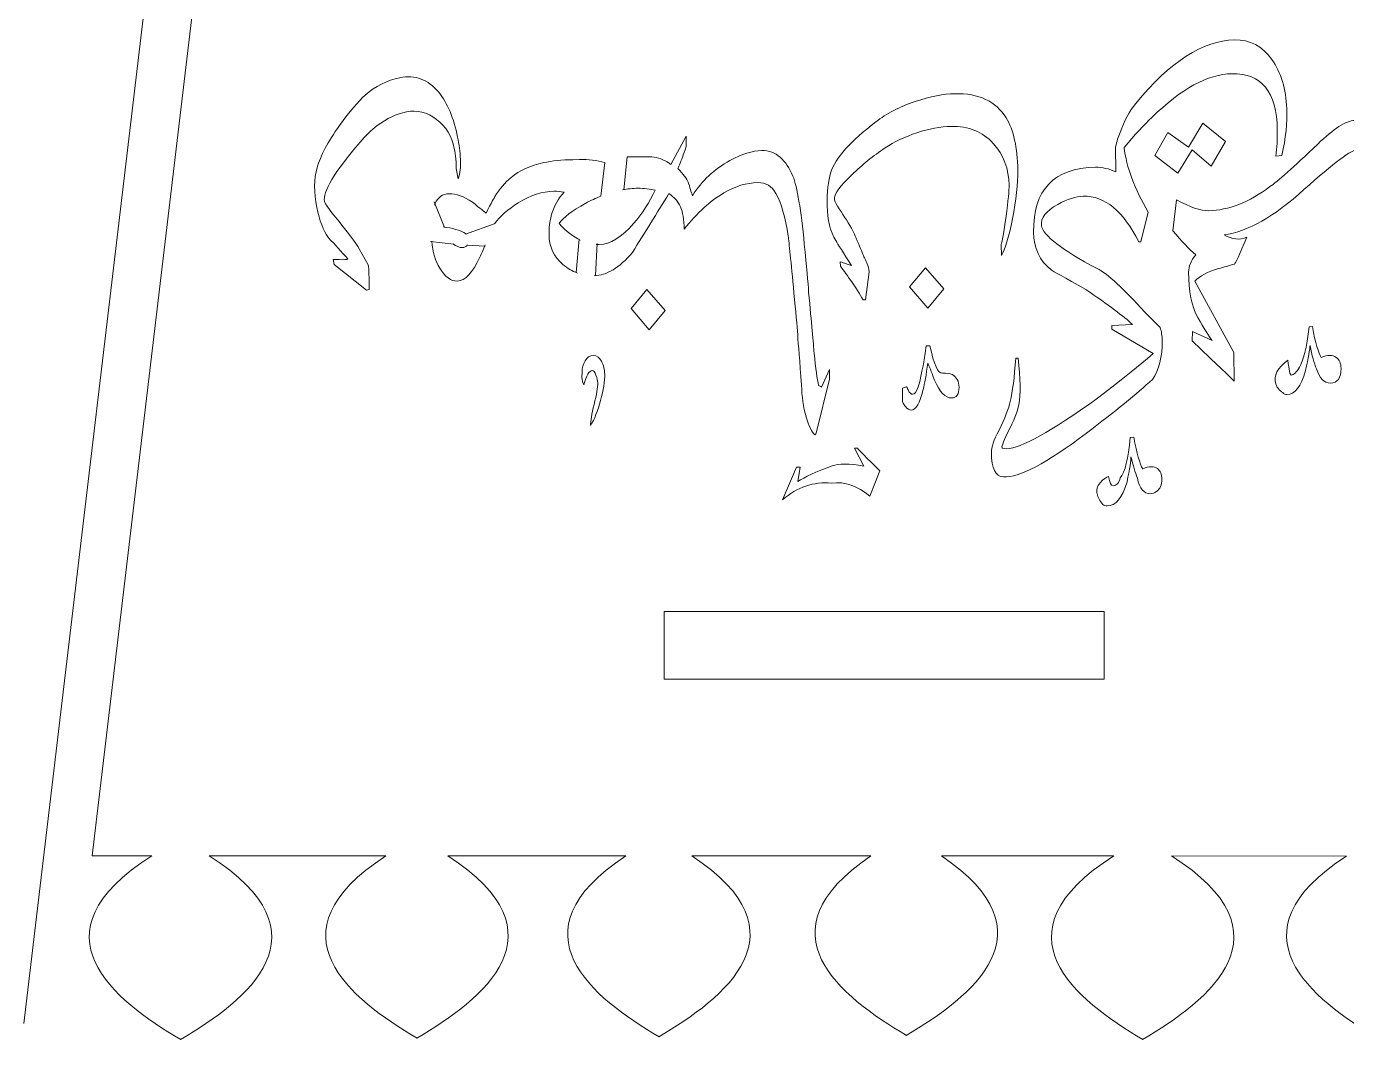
# Model space of a CAD drawing. Header units: millimetres. Extents: x -604 to -211, y 144 to 400.
# Drawn here: x -549 to -496.4, y 281.7 to 322.1 of the extents above; entities that cross this region are included whole.
import ezdxf

# ---------------------------------------------------------------- set-up
doc = ezdxf.new("R2010")
doc.units = ezdxf.units.MM
doc.header["$MEASUREMENT"] = 0
doc.layers.add('Layer 1', color=7, linetype='Continuous')

msp = doc.modelspace()

# ---------------------------------------------------------------- linework, layer by layer
at = {"layer": 'Layer 1', "color": 242, "lineweight": 20}
msp.add_lwpolyline([(-523.5886, 296.0456), (-506.0558, 296.0456), (-506.0558, 298.7456), (-523.5886, 298.7456), (-523.5886, 296.0456)], close=True, dxfattribs=at)
for points in [[(-546.3941, 288.9976), (-546.3941, 288.9976), (-533.2697, 399.5509), (-533.2697, 399.5509)], [(-535.9986, 392.8605), (-535.9986, 392.8605), (-549.123, 282.3072), (-549.123, 282.3072)], [(-544.0199, 288.9972), (-544.0199, 288.9972), (-546.3941, 288.9977), (-546.3941, 288.9977)], [(-534.6843, 288.9955), (-534.6843, 288.9955), (-541.7304, 288.9968), (-541.7304, 288.9968)], [(-525.128, 288.9937), (-525.128, 288.9937), (-532.2165, 288.9951), (-532.2165, 288.9951)], [(-515.351, 288.992), (-515.351, 288.992), (-522.485, 288.9932), (-522.485, 288.9932)], [(-505.6789, 288.9902), (-505.6789, 288.9902), (-512.5361, 288.9914), (-512.5361, 288.9914)], [(-496.3977, 288.9884), (-496.3977, 288.9884), (-503.3593, 288.9898), (-503.3593, 288.9898)]]:
    msp.add_open_spline(points, degree=3, dxfattribs=at)
msp.add_open_spline([(-533.2697, 399.5509), (-533.2697, 399.5509), (-496.4385, 399.5871), (-496.4385, 399.5871), (-496.4385, 399.5871), (-496.4385, 399.5871), (-483.256, 288.986), (-483.256, 288.986), (-483.256, 288.986), (-483.256, 288.986), (-484.9647, 288.9863), (-484.9647, 288.9863)], degree=3, knots=[0, 0, 0, 0, 0.25, 0.25, 0.25, 0.25, 0.5, 0.5, 0.5, 0.5, 1, 1, 1, 1], dxfattribs=at)
at = {"layer": 'Layer 1', "color": 242, "lineweight": 9}
for points, knots in [([(-510.5485, 305.0759), (-510.5514, 305.2859), (-510.4499, 305.5835), (-510.244, 305.9688), (-510.244, 305.9688), (-510.0069, 306.4502), (-509.8578, 306.8345), (-509.7969, 307.1219), (-509.7969, 307.1219), (-509.7047, 307.5053), (-509.6313, 308.0792), (-509.5767, 308.8436), (-509.5767, 308.8436), (-509.5767, 308.8436), (-509.4793, 308.8453), (-509.4793, 308.8453), (-509.4793, 308.8453), (-509.387, 308.0262), (-509.3784, 307.406), (-509.4538, 306.9848), (-509.4538, 306.9848), (-509.4992, 306.7358), (-509.6484, 306.361), (-509.9015, 305.8603), (-509.9015, 305.8603), (-510.0911, 305.4752), (-510.1614, 305.2736), (-510.1125, 305.2554), (-510.1125, 305.2554), (-509.7206, 305.1095), (-508.6798, 305.6144), (-506.9902, 306.7701), (-506.9902, 306.7701), (-506.2981, 307.2402), (-505.334, 307.9918), (-504.0974, 309.0251), (-504.0974, 309.0251), (-504.0974, 309.0251), (-505.7431, 309.9984), (-505.7431, 309.9984), (-505.7431, 309.9984), (-505.7431, 309.9984), (-505.7451, 310.1415), (-505.7451, 310.1415), (-505.7451, 310.1415), (-505.7451, 310.1415), (-504.9173, 310.1846), (-504.9173, 310.1846), (-504.9173, 310.1846), (-505.2628, 310.5031), (-505.8863, 310.9695), (-506.7881, 311.5836), (-506.7881, 311.5836), (-507.6393, 312.065), (-508.0977, 312.3243), (-508.1632, 312.3613), (-508.1632, 312.3613), (-508.623, 312.735), (-508.8573, 313.2368), (-508.8659, 313.8664), (-508.8659, 313.8664), (-508.8893, 315.5648), (-508.0645, 316.4286), (-506.392, 316.4578), (-506.392, 316.4578), (-506.1321, 316.4623), (-505.8633, 316.4003), (-505.5854, 316.2715), (-505.5854, 316.2715), (-505.5854, 316.2715), (-505.5992, 317.2733), (-505.5992, 317.2733), (-505.5992, 317.2733), (-505.5534, 317.4841), (-505.491, 317.6761), (-505.4122, 317.8492), (-505.4122, 317.8492), (-505.256, 318.3101), (-505.0502, 318.6953), (-504.7945, 319.0052), (-504.7945, 319.0052), (-503.4205, 320.6707), (-502.1082, 321.5145), (-500.8578, 321.5362), (-500.8578, 321.5362), (-500.2408, 321.547), (-499.7459, 321.2883), (-499.3733, 320.7604), (-499.3733, 320.7604), (-499.0006, 320.2324), (-498.8007, 319.5774), (-498.7738, 318.7952), (-498.7738, 318.7952), (-498.7499, 318.2422), (-498.8145, 317.6207), (-498.9675, 316.9309), (-498.9675, 316.9309), (-498.9675, 316.9309), (-499.2107, 316.898), (-499.2107, 316.898), (-499.2107, 316.898), (-499.1667, 317.2423), (-499.1472, 317.5958), (-499.1522, 317.9584), (-499.1522, 317.9584), (-499.1727, 319.4659), (-499.7758, 320.2094), (-500.9612, 320.1888), (-500.9612, 320.1888), (-501.9193, 320.1721), (-502.9833, 319.5904), (-504.1533, 318.4438), (-504.1533, 318.4438), (-504.458, 318.1522), (-504.8261, 317.7544), (-505.2577, 317.2506), (-505.2577, 317.2506), (-505.1659, 316.4697), (-504.8454, 315.6067), (-504.2964, 314.662), (-504.2964, 314.662), (-504.2964, 314.662), (-504.597, 313.4829), (-504.597, 313.4829), (-504.597, 313.4829), (-504.597, 313.4829), (-504.6701, 313.4816), (-504.6701, 313.4816), (-504.6701, 313.4816), (-505.288, 314.7114), (-506.0271, 315.319), (-506.8879, 315.3039), (-506.8879, 315.3039), (-507.1801, 315.2988), (-507.5197, 315.1879), (-507.9067, 314.9713), (-507.9067, 314.9713), (-508.3741, 314.715), (-508.5895, 314.4344), (-508.5529, 314.1296), (-508.5529, 314.1296), (-508.4823, 313.7301), (-507.7436, 313.1607), (-506.3368, 312.4218), (-506.3368, 312.4218), (-505.9114, 312.2001), (-505.278, 311.6195), (-504.4369, 310.6798), (-504.4369, 310.6798), (-504.4369, 310.6798), (-503.8193, 310.0606), (-503.8193, 310.0606), (-503.8193, 310.0606), (-503.7685, 309.9089), (-503.7418, 309.7375), (-503.7391, 309.5467), (-503.7391, 309.5467), (-503.7303, 308.8978), (-503.8612, 308.3803), (-504.1319, 307.9938), (-504.1319, 307.9938), (-504.7414, 307.4296), (-505.617, 306.7176), (-506.7583, 305.8578), (-506.7583, 305.8578), (-508.3499, 304.6468), (-509.4545, 304.0643), (-510.0723, 304.1109), (-510.0723, 304.1109), (-510.3812, 304.1246), (-510.5399, 304.4462), (-510.5485, 305.0759)], [0, 0, 0, 0, 0.0227273, 0.0227273, 0.0227273, 0.0227273, 0.0454545, 0.0454545, 0.0454545, 0.0454545, 0.0681818, 0.0681818, 0.0681818, 0.0681818, 0.0909091, 0.0909091, 0.0909091, 0.0909091, 0.1136364, 0.1136364, 0.1136364, 0.1136364, 0.1363636, 0.1363636, 0.1363636, 0.1363636, 0.1590909, 0.1590909, 0.1590909, 0.1590909, 0.1818182, 0.1818182, 0.1818182, 0.1818182, 0.2045455, 0.2045455, 0.2045455, 0.2045455, 0.2272727, 0.2272727, 0.2272727, 0.2272727, 0.25, 0.25, 0.25, 0.25, 0.2727273, 0.2727273, 0.2727273, 0.2727273, 0.2954545, 0.2954545, 0.2954545, 0.2954545, 0.3181818, 0.3181818, 0.3181818, 0.3181818, 0.3409091, 0.3409091, 0.3409091, 0.3409091, 0.3636364, 0.3636364, 0.3636364, 0.3636364, 0.3863636, 0.3863636, 0.3863636, 0.3863636, 0.4090909, 0.4090909, 0.4090909, 0.4090909, 0.4318182, 0.4318182, 0.4318182, 0.4318182, 0.4545455, 0.4545455, 0.4545455, 0.4545455, 0.4772727, 0.4772727, 0.4772727, 0.4772727, 0.5, 0.5, 0.5, 0.5, 0.5227273, 0.5227273, 0.5227273, 0.5227273, 0.5454545, 0.5454545, 0.5454545, 0.5454545, 0.5681818, 0.5681818, 0.5681818, 0.5681818, 0.5909091, 0.5909091, 0.5909091, 0.5909091, 0.6136364, 0.6136364, 0.6136364, 0.6136364, 0.6363636, 0.6363636, 0.6363636, 0.6363636, 0.6590909, 0.6590909, 0.6590909, 0.6590909, 0.6818182, 0.6818182, 0.6818182, 0.6818182, 0.7045455, 0.7045455, 0.7045455, 0.7045455, 0.7272727, 0.7272727, 0.7272727, 0.7272727, 0.75, 0.75, 0.75, 0.75, 0.7727273, 0.7727273, 0.7727273, 0.7727273, 0.7954545, 0.7954545, 0.7954545, 0.7954545, 0.8181818, 0.8181818, 0.8181818, 0.8181818, 0.8409091, 0.8409091, 0.8409091, 0.8409091, 0.8636364, 0.8636364, 0.8636364, 0.8636364, 0.8863636, 0.8863636, 0.8863636, 0.8863636, 0.9090909, 0.9090909, 0.9090909, 0.9090909, 0.9318182, 0.9318182, 0.9318182, 0.9318182, 0.9545455, 0.9545455, 0.9545455, 0.9545455, 1, 1, 1, 1]), ([(-537.4408, 314.8536), (-537.5617, 315.459), (-537.556, 315.9892), (-537.425, 316.4493), (-537.425, 316.4493), (-537.2982, 316.9085), (-536.9985, 317.4684), (-536.5375, 318.1216), (-536.5375, 318.1216), (-536.1238, 318.6897), (-535.7799, 319.0922), (-535.5109, 319.3335), (-535.5109, 319.3335), (-535.1028, 319.6937), (-534.6429, 319.9233), (-534.1281, 320.0281), (-534.1281, 320.0281), (-533.5186, 320.1521), (-533.0045, 319.9595), (-532.5806, 319.4459), (-532.5806, 319.4459), (-532.2286, 319.0136), (-531.9773, 318.4197), (-531.8265, 317.6641), (-531.8265, 317.6641), (-531.7675, 317.3688), (-531.73, 317.0741), (-531.7163, 316.7694), (-531.7163, 316.7694), (-531.6995, 316.4704), (-531.7295, 316.2123), (-531.8071, 316), (-531.8071, 316), (-531.8071, 316), (-531.8892, 316.4117), (-531.8892, 316.4117), (-531.8892, 316.4117), (-531.879, 316.4893), (-531.8826, 316.6146), (-531.8981, 316.7777), (-531.8981, 316.7777), (-531.9134, 316.941), (-531.9342, 317.0879), (-531.9583, 317.209), (-531.9583, 317.209), (-532.055, 317.6932), (-532.2906, 318.0787), (-532.669, 318.3646), (-532.669, 318.3646), (-533.0434, 318.6513), (-533.4446, 318.751), (-533.8688, 318.6647), (-533.8688, 318.6647), (-534.2643, 318.5842), (-534.6526, 318.4043), (-535.029, 318.1212), (-535.029, 318.1212), (-535.2778, 317.9295), (-535.5044, 317.712), (-535.7159, 317.4623), (-535.7159, 317.4623), (-536.7404, 316.2611), (-537.2123, 315.4696), (-537.1369, 315.0918), (-537.1369, 315.0918), (-537.1002, 314.9935), (-536.9782, 314.8116), (-536.7626, 314.5481), (-536.7626, 314.5481), (-536.2042, 313.8755), (-535.8658, 313.4253), (-535.7566, 313.2006), (-535.7566, 313.2006), (-535.7566, 313.2006), (-535.3906, 312.5695), (-535.3906, 312.5695), (-535.3906, 312.5695), (-535.3709, 312.5131), (-535.3608, 312.3337), (-535.3594, 312.0265), (-535.3594, 312.0265), (-535.3534, 311.9321), (-535.3533, 311.7808), (-535.3569, 311.5835), (-535.3569, 311.5835), (-535.3569, 311.5835), (-535.4638, 311.5618), (-535.4638, 311.5618), (-535.4638, 311.5618), (-535.4638, 311.5618), (-536.7481, 312.5856), (-536.7481, 312.5856), (-536.7481, 312.5856), (-536.7481, 312.5856), (-536.7878, 312.7841), (-536.7878, 312.7841), (-536.7878, 312.7841), (-536.6789, 312.776), (-536.5979, 312.7774), (-536.5506, 312.7769), (-536.5506, 312.7769), (-536.3639, 312.7645), (-536.2457, 312.7734), (-536.2043, 312.8021), (-536.2043, 312.8021), (-536.4616, 313.0824), (-536.7158, 313.3683), (-536.9732, 313.6485), (-536.9732, 313.6485), (-537.18, 313.934), (-537.3365, 314.3305), (-537.4408, 314.8536)], [0, 0, 0, 0, 0.0344828, 0.0344828, 0.0344828, 0.0344828, 0.0689655, 0.0689655, 0.0689655, 0.0689655, 0.1034483, 0.1034483, 0.1034483, 0.1034483, 0.137931, 0.137931, 0.137931, 0.137931, 0.1724138, 0.1724138, 0.1724138, 0.1724138, 0.2068966, 0.2068966, 0.2068966, 0.2068966, 0.2413793, 0.2413793, 0.2413793, 0.2413793, 0.2758621, 0.2758621, 0.2758621, 0.2758621, 0.3103448, 0.3103448, 0.3103448, 0.3103448, 0.3448276, 0.3448276, 0.3448276, 0.3448276, 0.3793103, 0.3793103, 0.3793103, 0.3793103, 0.4137931, 0.4137931, 0.4137931, 0.4137931, 0.4482759, 0.4482759, 0.4482759, 0.4482759, 0.4827586, 0.4827586, 0.4827586, 0.4827586, 0.5172414, 0.5172414, 0.5172414, 0.5172414, 0.5517241, 0.5517241, 0.5517241, 0.5517241, 0.5862069, 0.5862069, 0.5862069, 0.5862069, 0.6206897, 0.6206897, 0.6206897, 0.6206897, 0.6551724, 0.6551724, 0.6551724, 0.6551724, 0.6896552, 0.6896552, 0.6896552, 0.6896552, 0.7241379, 0.7241379, 0.7241379, 0.7241379, 0.7586207, 0.7586207, 0.7586207, 0.7586207, 0.7931034, 0.7931034, 0.7931034, 0.7931034, 0.8275862, 0.8275862, 0.8275862, 0.8275862, 0.862069, 0.862069, 0.862069, 0.862069, 0.8965517, 0.8965517, 0.8965517, 0.8965517, 0.9310345, 0.9310345, 0.9310345, 0.9310345, 1, 1, 1, 1]), ([(-517.0947, 314.9176), (-517.1024, 315.4806), (-517.058, 315.9161), (-516.9571, 316.224), (-516.9571, 316.224), (-516.8606, 316.5369), (-516.6632, 316.8564), (-516.361, 317.1877), (-516.361, 317.1877), (-516.0629, 317.5238), (-515.6601, 317.8815), (-515.1569, 318.2656), (-515.1569, 318.2656), (-514.7286, 318.6041), (-514.2069, 318.87), (-513.5918, 319.0783), (-513.5918, 319.0783), (-512.9811, 319.2816), (-512.4529, 319.3847), (-512.0074, 319.3924), (-512.0074, 319.3924), (-511.0494, 319.4092), (-510.3683, 319.09), (-509.9643, 318.4303), (-509.9643, 318.4303), (-509.6634, 317.9416), (-509.5067, 317.2479), (-509.4943, 316.3394), (-509.4943, 316.3394), (-509.4869, 315.8012), (-509.5578, 315.1529), (-509.7073, 314.4045), (-509.7073, 314.4045), (-509.8568, 313.6559), (-510.0015, 313.1694), (-510.1496, 312.9446), (-510.1496, 312.9446), (-510.1496, 312.9446), (-510.1556, 313.3792), (-510.1556, 313.3792), (-510.1556, 313.3792), (-510.1149, 313.4836), (-510.053, 313.8551), (-509.9649, 314.4938), (-509.9649, 314.4938), (-509.8812, 315.1324), (-509.8407, 315.5481), (-509.8433, 315.7406), (-509.8433, 315.7406), (-509.8521, 316.3874), (-510.0615, 316.9419), (-510.4798, 317.4088), (-510.4798, 317.4088), (-510.8981, 317.8757), (-511.4518, 318.0981), (-512.1535, 318.086), (-512.1535, 318.086), (-512.5779, 318.0785), (-513.0349, 317.9965), (-513.5202, 317.835), (-513.5202, 317.835), (-514.0054, 317.6683), (-514.4272, 317.4684), (-514.7854, 317.23), (-514.7854, 317.23), (-515.2601, 316.9155), (-515.7009, 316.5572), (-516.1156, 316.1547), (-516.1156, 316.1547), (-516.5761, 315.7121), (-516.8073, 315.4018), (-516.8049, 315.2289), (-516.8049, 315.2289), (-516.8037, 315.1401), (-516.7645, 315.037), (-516.6871, 314.91), (-516.6871, 314.91), (-516.494, 314.6171), (-516.3048, 314.319), (-516.1244, 314.0259), (-516.1244, 314.0259), (-516.064, 313.9181), (-515.9729, 313.7172), (-515.8512, 313.4231), (-515.8512, 313.4231), (-515.7253, 313.1239), (-515.647, 312.9327), (-515.6122, 312.8493), (-515.6122, 312.8493), (-515.556, 312.7318), (-515.517, 312.6535), (-515.4996, 312.6044), (-515.4996, 312.6044), (-515.4564, 312.5163), (-515.4297, 312.413), (-515.4195, 312.2847), (-515.4195, 312.2847), (-515.4195, 312.2847), (-515.564, 311.1709), (-515.564, 311.1709), (-515.564, 311.1709), (-515.564, 311.1709), (-515.6649, 311.1691), (-515.6649, 311.1691), (-515.6649, 311.1691), (-515.7814, 311.3894), (-515.9617, 311.6677), (-516.206, 312.0142), (-516.206, 312.0142), (-516.2876, 312.1362), (-516.4118, 312.302), (-516.5701, 312.5117), (-516.5701, 312.5117), (-516.5701, 312.5117), (-516.5724, 312.6844), (-516.5724, 312.6844), (-516.5724, 312.6844), (-516.4248, 312.6426), (-516.277, 312.5909), (-516.1249, 312.5342), (-516.1249, 312.5342), (-516.4556, 313.0519), (-516.6619, 313.3842), (-516.7564, 313.5357), (-516.7564, 313.5357), (-516.9757, 313.8975), (-517.0871, 314.3596), (-517.0947, 314.9176)], [0, 0, 0, 0, 0.030303, 0.030303, 0.030303, 0.030303, 0.0606061, 0.0606061, 0.0606061, 0.0606061, 0.0909091, 0.0909091, 0.0909091, 0.0909091, 0.1212121, 0.1212121, 0.1212121, 0.1212121, 0.1515152, 0.1515152, 0.1515152, 0.1515152, 0.1818182, 0.1818182, 0.1818182, 0.1818182, 0.2121212, 0.2121212, 0.2121212, 0.2121212, 0.2424242, 0.2424242, 0.2424242, 0.2424242, 0.2727273, 0.2727273, 0.2727273, 0.2727273, 0.3030303, 0.3030303, 0.3030303, 0.3030303, 0.3333333, 0.3333333, 0.3333333, 0.3333333, 0.3636364, 0.3636364, 0.3636364, 0.3636364, 0.3939394, 0.3939394, 0.3939394, 0.3939394, 0.4242424, 0.4242424, 0.4242424, 0.4242424, 0.4545455, 0.4545455, 0.4545455, 0.4545455, 0.4848485, 0.4848485, 0.4848485, 0.4848485, 0.5151515, 0.5151515, 0.5151515, 0.5151515, 0.5454545, 0.5454545, 0.5454545, 0.5454545, 0.5757576, 0.5757576, 0.5757576, 0.5757576, 0.6060606, 0.6060606, 0.6060606, 0.6060606, 0.6363636, 0.6363636, 0.6363636, 0.6363636, 0.6666667, 0.6666667, 0.6666667, 0.6666667, 0.6969697, 0.6969697, 0.6969697, 0.6969697, 0.7272727, 0.7272727, 0.7272727, 0.7272727, 0.7575758, 0.7575758, 0.7575758, 0.7575758, 0.7878788, 0.7878788, 0.7878788, 0.7878788, 0.8181818, 0.8181818, 0.8181818, 0.8181818, 0.8484848, 0.8484848, 0.8484848, 0.8484848, 0.8787879, 0.8787879, 0.8787879, 0.8787879, 0.9090909, 0.9090909, 0.9090909, 0.9090909, 0.9393939, 0.9393939, 0.9393939, 0.9393939, 1, 1, 1, 1]), ([(-504.0327, 316.9231), (-504.0327, 316.9231), (-503.5094, 317.8485), (-503.5094, 317.8485), (-503.5094, 317.8485), (-503.5094, 317.8485), (-502.6974, 317.2613), (-502.6974, 317.2613), (-502.6974, 317.2613), (-502.6974, 317.2613), (-502.1257, 318.2161), (-502.1257, 318.2161), (-502.1257, 318.2161), (-502.1257, 318.2161), (-501.2143, 317.4876), (-501.2143, 317.4876), (-501.2143, 317.4876), (-501.2143, 317.4876), (-501.7856, 316.5041), (-501.7856, 316.5041), (-501.7856, 316.5041), (-501.7856, 316.5041), (-502.5495, 317.1495), (-502.5495, 317.1495), (-502.5495, 317.1495), (-502.5495, 317.1495), (-503.1217, 316.2232), (-503.1217, 316.2232), (-503.1217, 316.2232), (-503.1217, 316.2232), (-504.0327, 316.9231), (-504.0327, 316.9231)], [0, 0, 0, 0, 0.1111111, 0.1111111, 0.1111111, 0.1111111, 0.2222222, 0.2222222, 0.2222222, 0.2222222, 0.3333333, 0.3333333, 0.3333333, 0.3333333, 0.4444444, 0.4444444, 0.4444444, 0.4444444, 0.5555556, 0.5555556, 0.5555556, 0.5555556, 0.6666667, 0.6666667, 0.6666667, 0.6666667, 0.7777778, 0.7777778, 0.7777778, 0.7777778, 1, 1, 1, 1]), ([(-503.3168, 313.9281), (-503.3168, 313.9281), (-503.1632, 315.162), (-503.1632, 315.162), (-503.1632, 315.162), (-502.6392, 314.8656), (-502.215, 314.7204), (-501.8902, 314.7261), (-501.8902, 314.7261), (-501.0946, 314.74), (-500.2786, 315.0596), (-499.4425, 315.685), (-499.4425, 315.685), (-499.1529, 315.881), (-498.519, 316.4455), (-497.5409, 317.3788), (-497.5409, 317.3788), (-496.8999, 318.0008), (-496.4088, 318.3148), (-496.0677, 318.3206), (-496.0677, 318.3206), (-495.6293, 318.3283), (-495.2694, 318.1389), (-494.9879, 317.7526), (-494.9879, 317.7526), (-494.7065, 317.3661), (-494.5622, 316.9153), (-494.5553, 316.4002), (-494.5553, 316.4002), (-494.523, 315.2363), (-494.9151, 314.2179), (-495.7316, 313.3446), (-495.7316, 313.3446), (-495.7316, 313.3446), (-495.9752, 313.3403), (-495.9752, 313.3403), (-495.9752, 313.3403), (-495.7512, 313.5925), (-495.537, 313.9589), (-495.3324, 314.4396), (-495.3324, 314.4396), (-495.0802, 314.9975), (-494.9566, 315.4673), (-494.9619, 315.849), (-494.9619, 315.849), (-494.9579, 316.7462), (-495.2726, 317.1892), (-495.906, 317.1782), (-495.906, 317.1782), (-496.1819, 317.1733), (-496.9096, 316.6359), (-498.0887, 315.5655), (-498.0887, 315.5655), (-499.2679, 314.495), (-500.3277, 313.8944), (-501.2679, 313.7634), (-501.2679, 313.7634), (-500.9568, 313.578), (-500.6559, 313.5451), (-500.3652, 313.6647), (-500.3652, 313.6647), (-500.664, 312.9532), (-500.8296, 312.5972), (-500.8621, 312.5967), (-500.8621, 312.5967), (-501.0724, 312.5357), (-501.2827, 312.4748), (-501.4931, 312.4139), (-501.4931, 312.4139), (-501.93, 312.2918), (-502.2444, 312.124), (-502.4364, 311.9107), (-502.4364, 311.9107), (-502.4364, 311.9107), (-500.8869, 309.0746), (-500.8869, 309.0746), (-500.8869, 309.0746), (-500.8869, 309.0746), (-500.8713, 307.9296), (-500.8713, 307.9296), (-500.8713, 307.9296), (-501.3322, 308.3796), (-501.8918, 308.9139), (-502.55, 309.5323), (-502.55, 309.5323), (-502.55, 309.5323), (-502.5307, 309.9049), (-502.5307, 309.9049), (-502.5307, 309.9049), (-502.5307, 309.9049), (-501.7462, 309.5464), (-501.7462, 309.5464), (-501.7462, 309.5464), (-501.8784, 309.7158), (-502.0694, 310.0227), (-502.3192, 310.4669), (-502.3192, 310.4669), (-502.5688, 310.9111), (-502.6908, 311.5149), (-502.685, 312.2786), (-502.685, 312.2786), (-502.6882, 312.5075), (-502.5938, 312.7382), (-502.4021, 312.9707), (-502.4021, 312.9707), (-502.665, 313.1951), (-502.9699, 313.5143), (-503.3168, 313.9281)], [0, 0, 0, 0, 0.0357143, 0.0357143, 0.0357143, 0.0357143, 0.0714286, 0.0714286, 0.0714286, 0.0714286, 0.1071429, 0.1071429, 0.1071429, 0.1071429, 0.1428571, 0.1428571, 0.1428571, 0.1428571, 0.1785714, 0.1785714, 0.1785714, 0.1785714, 0.2142857, 0.2142857, 0.2142857, 0.2142857, 0.25, 0.25, 0.25, 0.25, 0.2857143, 0.2857143, 0.2857143, 0.2857143, 0.3214286, 0.3214286, 0.3214286, 0.3214286, 0.3571429, 0.3571429, 0.3571429, 0.3571429, 0.3928571, 0.3928571, 0.3928571, 0.3928571, 0.4285714, 0.4285714, 0.4285714, 0.4285714, 0.4642857, 0.4642857, 0.4642857, 0.4642857, 0.5, 0.5, 0.5, 0.5, 0.5357143, 0.5357143, 0.5357143, 0.5357143, 0.5714286, 0.5714286, 0.5714286, 0.5714286, 0.6071429, 0.6071429, 0.6071429, 0.6071429, 0.6428571, 0.6428571, 0.6428571, 0.6428571, 0.6785714, 0.6785714, 0.6785714, 0.6785714, 0.7142857, 0.7142857, 0.7142857, 0.7142857, 0.75, 0.75, 0.75, 0.75, 0.7857143, 0.7857143, 0.7857143, 0.7857143, 0.8214286, 0.8214286, 0.8214286, 0.8214286, 0.8571429, 0.8571429, 0.8571429, 0.8571429, 0.8928571, 0.8928571, 0.8928571, 0.8928571, 0.9285714, 0.9285714, 0.9285714, 0.9285714, 1, 1, 1, 1]), ([(-525.0737, 316.8717), (-525.0737, 316.8717), (-524.1868, 316.8724), (-524.1868, 316.8724), (-524.1868, 316.8724), (-523.9305, 316.8768), (-523.6942, 316.8068), (-523.4697, 316.6676), (-523.4697, 316.6676), (-523.4357, 316.6485), (-523.389, 316.6147), (-523.3335, 316.5662), (-523.3335, 316.5662), (-523.3335, 316.5662), (-522.7187, 317.6933), (-522.7187, 317.6933), (-522.7187, 317.6933), (-522.7187, 317.6933), (-522.7131, 317.2883), (-522.7131, 317.2883), (-522.7131, 317.2883), (-522.7778, 317.1044), (-522.8263, 316.9653), (-522.8547, 316.8808), (-522.8547, 316.8808), (-522.9602, 316.6074), (-523.0211, 316.4532), (-523.0457, 316.4132), (-523.0457, 316.4132), (-522.8283, 316.1848), (-522.6912, 315.9996), (-522.6347, 315.8574), (-522.6347, 315.8574), (-522.5731, 315.6559), (-522.516, 315.479), (-522.4634, 315.3219), (-522.4634, 315.3219), (-522.0891, 315.9212), (-521.5911, 316.3843), (-520.9695, 316.726), (-520.9695, 316.726), (-520.4898, 316.9862), (-520.067, 317.1172), (-519.7057, 317.1235), (-519.7057, 317.1235), (-519.4199, 317.1284), (-519.1708, 317.0389), (-518.9665, 316.8548), (-518.9665, 316.8548), (-518.758, 316.6706), (-518.5906, 316.4168), (-518.4602, 316.103), (-518.4602, 316.103), (-518.2903, 315.6713), (-518.1392, 314.7651), (-518.0069, 313.3894), (-518.0069, 313.3894), (-517.9191, 312.4969), (-517.8598, 311.8558), (-517.8336, 311.4711), (-517.8336, 311.4711), (-517.7158, 310.2433), (-517.6459, 309.4345), (-517.6154, 309.04), (-517.6154, 309.04), (-517.5566, 308.4335), (-517.4961, 308.0048), (-517.438, 307.7588), (-517.438, 307.7588), (-517.421, 307.7393), (-517.3998, 307.7298), (-517.3788, 307.7302), (-517.3788, 307.7302), (-517.3619, 307.7305), (-517.3408, 307.7161), (-517.3235, 307.6867), (-517.3235, 307.6867), (-517.3235, 307.6867), (-517.0012, 308.3888), (-517.0012, 308.3888), (-517.0012, 308.3888), (-517.0012, 308.3888), (-516.996, 308.0085), (-516.996, 308.0085), (-516.996, 308.0085), (-516.996, 308.0085), (-517.522, 305.9051), (-517.522, 305.9051), (-517.522, 305.9051), (-517.53, 305.8753), (-517.538, 305.8506), (-517.5504, 305.8306), (-517.5504, 305.8306), (-517.5627, 305.8106), (-517.5751, 305.7956), (-517.5833, 305.7856), (-517.5833, 305.7856), (-517.7067, 305.892), (-517.8235, 306.1321), (-517.9379, 306.5103), (-517.9379, 306.5103), (-518.0481, 306.8887), (-518.1086, 307.3125), (-518.115, 307.7718), (-518.115, 307.7718), (-518.1912, 308.7286), (-518.2464, 309.3944), (-518.2684, 309.7695), (-518.2684, 309.7695), (-518.2945, 310.1443), (-518.3485, 310.7016), (-518.4216, 311.4461), (-518.4216, 311.4461), (-518.5399, 312.7133), (-518.6133, 313.4726), (-518.6503, 313.7141), (-518.6503, 313.7141), (-518.7616, 314.4727), (-518.9248, 315.038), (-519.14, 315.4096), (-519.14, 315.4096), (-519.2955, 315.7082), (-519.5328, 315.8522), (-519.8605, 315.8464), (-519.8605, 315.8464), (-520.3059, 315.8387), (-520.7537, 315.7025), (-521.2125, 315.4327), (-521.2125, 315.4327), (-521.7503, 315.1219), (-522.2776, 314.6436), (-522.794, 313.9875), (-522.794, 313.9875), (-522.7992, 314.3728), (-522.8496, 314.6731), (-522.9449, 314.8838), (-522.9449, 314.8838), (-523.0444, 315.0895), (-523.1941, 315.2697), (-523.4018, 315.4093), (-523.4018, 315.4093), (-523.883, 314.6304), (-524.368, 313.8417), (-524.8616, 313.0525), (-524.8616, 313.0525), (-525.3787, 312.4459), (-525.8873, 312.1407), (-526.3874, 312.1319)], [0, 0, 0, 0, 0.0263158, 0.0263158, 0.0263158, 0.0263158, 0.0526316, 0.0526316, 0.0526316, 0.0526316, 0.0789474, 0.0789474, 0.0789474, 0.0789474, 0.1052632, 0.1052632, 0.1052632, 0.1052632, 0.1315789, 0.1315789, 0.1315789, 0.1315789, 0.1578947, 0.1578947, 0.1578947, 0.1578947, 0.1842105, 0.1842105, 0.1842105, 0.1842105, 0.2105263, 0.2105263, 0.2105263, 0.2105263, 0.2368421, 0.2368421, 0.2368421, 0.2368421, 0.2631579, 0.2631579, 0.2631579, 0.2631579, 0.2894737, 0.2894737, 0.2894737, 0.2894737, 0.3157895, 0.3157895, 0.3157895, 0.3157895, 0.3421053, 0.3421053, 0.3421053, 0.3421053, 0.3684211, 0.3684211, 0.3684211, 0.3684211, 0.3947368, 0.3947368, 0.3947368, 0.3947368, 0.4210526, 0.4210526, 0.4210526, 0.4210526, 0.4473684, 0.4473684, 0.4473684, 0.4473684, 0.4736842, 0.4736842, 0.4736842, 0.4736842, 0.5, 0.5, 0.5, 0.5, 0.5263158, 0.5263158, 0.5263158, 0.5263158, 0.5526316, 0.5526316, 0.5526316, 0.5526316, 0.5789474, 0.5789474, 0.5789474, 0.5789474, 0.6052632, 0.6052632, 0.6052632, 0.6052632, 0.6315789, 0.6315789, 0.6315789, 0.6315789, 0.6578947, 0.6578947, 0.6578947, 0.6578947, 0.6842105, 0.6842105, 0.6842105, 0.6842105, 0.7105263, 0.7105263, 0.7105263, 0.7105263, 0.7368421, 0.7368421, 0.7368421, 0.7368421, 0.7631579, 0.7631579, 0.7631579, 0.7631579, 0.7894737, 0.7894737, 0.7894737, 0.7894737, 0.8157895, 0.8157895, 0.8157895, 0.8157895, 0.8421053, 0.8421053, 0.8421053, 0.8421053, 0.8684211, 0.8684211, 0.8684211, 0.8684211, 0.8947368, 0.8947368, 0.8947368, 0.8947368, 0.9210526, 0.9210526, 0.9210526, 0.9210526, 0.9473684, 0.9473684, 0.9473684, 0.9473684, 1, 1, 1, 1]), ([(-532.7492, 314.9411), (-532.7408, 314.9649), (-532.732, 314.9879), (-532.7227, 315.0097), (-532.7227, 315.0097), (-532.6169, 315.2635), (-532.4296, 315.3951), (-532.1565, 315.3998), (-532.1565, 315.3998), (-531.8876, 315.4045), (-531.5792, 315.2963), (-531.2399, 315.0702), (-531.2399, 315.0702), (-530.9254, 314.8139), (-530.7427, 314.6689), (-530.6918, 314.6302), (-530.6918, 314.6302), (-530.4788, 315.0391), (-530.3598, 315.2583), (-530.3435, 315.2882), (-530.3435, 315.2882), (-530.1627, 315.5877), (-529.9435, 315.8434), (-529.69, 316.0504), (-529.69, 316.0504), (-529.3575, 316.3278), (-528.9273, 316.523), (-528.3952, 316.641), (-528.3952, 316.641), (-528.0599, 316.711), (-527.6737, 316.7524), (-527.2366, 316.76), (-527.2366, 316.76), (-527.2366, 316.76), (-526.9678, 316.7646), (-526.9678, 316.7646), (-526.9678, 316.7646), (-526.7955, 316.7676), (-526.6231, 316.7608), (-526.4505, 316.7391), (-526.4505, 316.7391), (-526.2779, 316.7174), (-526.1135, 316.6857), (-525.9575, 316.6539)], [0, 0, 0, 0, 0.0833333, 0.0833333, 0.0833333, 0.0833333, 0.1666667, 0.1666667, 0.1666667, 0.1666667, 0.25, 0.25, 0.25, 0.25, 0.3333333, 0.3333333, 0.3333333, 0.3333333, 0.4166667, 0.4166667, 0.4166667, 0.4166667, 0.5, 0.5, 0.5, 0.5, 0.5833333, 0.5833333, 0.5833333, 0.5833333, 0.6666667, 0.6666667, 0.6666667, 0.6666667, 0.75, 0.75, 0.75, 0.75, 0.8333333, 0.8333333, 0.8333333, 0.8333333, 1, 1, 1, 1]), ([(-527.0507, 312.2376), (-527.2565, 312.3117), (-527.4493, 312.4253), (-527.6291, 312.5795), (-527.6291, 312.5795), (-527.9906, 312.8844), (-528.1769, 313.2911), (-528.1838, 313.7899), (-528.1838, 313.7899), (-528.1872, 314.0418), (-528.1568, 314.2841), (-528.0928, 314.5175), (-528.0928, 314.5175), (-527.9929, 314.8946), (-527.8208, 315.2137), (-527.5761, 315.4649), (-527.5761, 315.4649), (-527.7153, 315.4921), (-527.8541, 315.5045), (-527.9844, 315.5022), (-527.9844, 315.5022), (-528.4424, 315.4942), (-528.9195, 315.3427), (-529.4072, 315.0428), (-529.4072, 315.0428), (-529.8197, 314.7838), (-530.1394, 314.5064), (-530.3538, 314.2015)], [0, 0, 0, 0, 0.125, 0.125, 0.125, 0.125, 0.25, 0.25, 0.25, 0.25, 0.375, 0.375, 0.375, 0.375, 0.5, 0.5, 0.5, 0.5, 0.625, 0.625, 0.625, 0.625, 0.75, 0.75, 0.75, 0.75, 1, 1, 1, 1]), ([(-526.1143, 315.3078), (-526.3154, 315.2275), (-526.5177, 315.1316), (-526.7211, 315.0204), (-526.7211, 315.0204), (-527.2676, 314.7196), (-527.6211, 314.4515), (-527.7819, 314.2167), (-527.7819, 314.2167), (-527.4832, 313.8959), (-527.2029, 313.6736), (-526.9406, 313.5546)], [0, 0, 0, 0, 0.25, 0.25, 0.25, 0.25, 0.5, 0.5, 0.5, 0.5, 1, 1, 1, 1]), ([(-526.3075, 313.3831), (-526.2654, 313.3805), (-526.2235, 313.3795), (-526.1817, 313.3802), (-526.1817, 313.3802), (-525.7488, 313.3878), (-525.2902, 313.6624), (-524.8145, 314.2141), (-524.8145, 314.2141), (-524.4669, 314.6153), (-524.183, 315.0598), (-523.9585, 315.5427), (-523.9585, 315.5427), (-524.0554, 315.5609), (-524.1649, 315.5788), (-524.2871, 315.5964), (-524.2871, 315.5964), (-524.4049, 315.6141), (-524.5228, 315.6219), (-524.6362, 315.6199), (-524.6362, 315.6199), (-524.8412, 315.6164), (-525.0476, 315.5957), (-525.255, 315.5581)], [0, 0, 0, 0, 0.1428571, 0.1428571, 0.1428571, 0.1428571, 0.2857143, 0.2857143, 0.2857143, 0.2857143, 0.4285714, 0.4285714, 0.4285714, 0.4285714, 0.5714286, 0.5714286, 0.5714286, 0.5714286, 0.7142857, 0.7142857, 0.7142857, 0.7142857, 1, 1, 1, 1]), ([(-530.7228, 313.3609), (-530.8036, 313.1791), (-530.8763, 313.0178), (-530.9409, 312.8773), (-530.9409, 312.8773), (-531.2265, 312.2451), (-531.5247, 311.9238), (-531.8398, 311.9184), (-531.8398, 311.9184), (-532.092, 311.914), (-532.3255, 312.0827), (-532.5404, 312.4297), (-532.5404, 312.4297), (-532.7174, 312.7116), (-532.8243, 313.0719), (-532.8607, 313.508)], [0, 0, 0, 0, 0.2, 0.2, 0.2, 0.2, 0.4, 0.4, 0.4, 0.4, 0.6, 0.6, 0.6, 0.6, 1, 1, 1, 1]), ([(-532.012, 313.4039), (-531.8833, 313.3029), (-531.7527, 313.2535), (-531.6229, 313.2558), (-531.6229, 313.2558), (-531.5556, 313.2569), (-531.493, 313.2925), (-531.4267, 313.358)], [0, 0, 0, 0, 0.3333333, 0.3333333, 0.3333333, 0.3333333, 1, 1, 1, 1]), ([(-513.8079, 311.6844), (-513.8079, 311.6844), (-513.1754, 312.4461), (-513.1754, 312.4461), (-513.1754, 312.4461), (-513.1754, 312.4461), (-512.4409, 311.6044), (-512.4409, 311.6044), (-512.4409, 311.6044), (-512.4409, 311.6044), (-513.082, 310.8426), (-513.082, 310.8426), (-513.082, 310.8426), (-513.082, 310.8426), (-513.8079, 311.6844), (-513.8079, 311.6844)], [0, 0, 0, 0, 0.2, 0.2, 0.2, 0.2, 0.4, 0.4, 0.4, 0.4, 0.6, 0.6, 0.6, 0.6, 1, 1, 1, 1]), ([(-524.9152, 310.8241), (-524.9152, 310.8241), (-524.2867, 311.5858), (-524.2867, 311.5858), (-524.2867, 311.5858), (-524.2867, 311.5858), (-523.5481, 310.7491), (-523.5481, 310.7491), (-523.5481, 310.7491), (-523.5481, 310.7491), (-524.189, 309.9674), (-524.189, 309.9674), (-524.189, 309.9674), (-524.189, 309.9674), (-524.9152, 310.8241), (-524.9152, 310.8241)], [0, 0, 0, 0, 0.2, 0.2, 0.2, 0.2, 0.4, 0.4, 0.4, 0.4, 0.6, 0.6, 0.6, 0.6, 1, 1, 1, 1]), ([(-499.2091, 307.8129), (-499.311, 308.1356), (-499.1529, 308.4533), (-498.7348, 308.7661), (-498.7348, 308.7661), (-498.6806, 308.3661), (-498.6373, 308.1664), (-498.6048, 308.167), (-498.6048, 308.167), (-498.4911, 308.169), (-498.3789, 308.276), (-498.2682, 308.4879), (-498.2682, 308.4879), (-498.1088, 308.7197), (-497.9782, 309.2564), (-497.876, 310.098), (-497.876, 310.098), (-497.876, 310.098), (-497.7542, 310.1002), (-497.7542, 310.1002), (-497.7542, 310.1002), (-497.6316, 309.4533), (-497.5124, 309.045), (-497.3963, 308.8753), (-497.3963, 308.8753), (-497.1378, 308.9752), (-496.9429, 308.9786), (-496.8118, 308.8855), (-496.8118, 308.8855), (-496.6806, 308.7923), (-496.6134, 308.6408), (-496.6106, 308.4308), (-496.6106, 308.4308), (-496.6054, 308.0492), (-496.7489, 307.8559), (-497.0411, 307.8507), (-497.0411, 307.8507), (-497.2847, 307.8464), (-497.466, 308.0343), (-497.5849, 308.4139), (-497.5849, 308.4139), (-497.6854, 308.6412), (-497.771, 308.9546), (-497.8415, 309.3543), (-497.8415, 309.3543), (-497.8556, 309.2013), (-497.9159, 308.8663), (-498.0225, 308.349), (-498.0225, 308.349), (-498.2089, 307.7158), (-498.4562, 307.3966), (-498.7648, 307.3912), (-498.7648, 307.3912), (-498.8298, 307.39), (-498.8869, 307.4177), (-498.9365, 307.474), (-498.9365, 307.474), (-499.0673, 307.5482), (-499.1582, 307.6611), (-499.2091, 307.8129)], [0, 0, 0, 0, 0.0625, 0.0625, 0.0625, 0.0625, 0.125, 0.125, 0.125, 0.125, 0.1875, 0.1875, 0.1875, 0.1875, 0.25, 0.25, 0.25, 0.25, 0.3125, 0.3125, 0.3125, 0.3125, 0.375, 0.375, 0.375, 0.375, 0.4375, 0.4375, 0.4375, 0.4375, 0.5, 0.5, 0.5, 0.5, 0.5625, 0.5625, 0.5625, 0.5625, 0.625, 0.625, 0.625, 0.625, 0.6875, 0.6875, 0.6875, 0.6875, 0.75, 0.75, 0.75, 0.75, 0.8125, 0.8125, 0.8125, 0.8125, 0.875, 0.875, 0.875, 0.875, 1, 1, 1, 1]), ([(-526.8646, 308.3156), (-526.8665, 308.4489), (-526.8263, 308.5878), (-526.7484, 308.7325), (-526.7484, 308.7325), (-526.6664, 308.8722), (-526.558, 308.9433), (-526.4151, 308.9458), (-526.4151, 308.9458), (-526.2764, 308.9482), (-526.1661, 308.871), (-526.0884, 308.7193), (-526.0884, 308.7193), (-526.0065, 308.5676), (-525.9664, 308.3954), (-525.9636, 308.2028), (-525.9636, 308.2028), (-525.9598, 307.9214), (-526.0138, 307.5747), (-526.1258, 307.1579), (-526.1258, 307.1579), (-526.2421, 306.741), (-526.3719, 306.4028), (-526.5281, 306.1531), (-526.5281, 306.1531), (-526.5306, 306.3259), (-526.4799, 306.6083), (-526.3844, 307.0002), (-526.3844, 307.0002), (-526.2887, 307.3921), (-526.238, 307.6795), (-526.2407, 307.8621), (-526.2407, 307.8621), (-526.2416, 307.9411), (-526.2682, 308.0394), (-526.3121, 308.1672), (-526.3121, 308.1672), (-526.3599, 308.2898), (-526.4112, 308.3531), (-526.4701, 308.352), (-526.4701, 308.352), (-526.575, 308.3502), (-526.6859, 308.1606), (-526.7942, 307.7834), (-526.7942, 307.7834), (-526.8455, 307.8466), (-526.8722, 307.9499), (-526.8739, 308.0833), (-526.8739, 308.0833), (-526.8672, 308.192), (-526.8638, 308.2661), (-526.8646, 308.3156)], [0, 0, 0, 0, 0.0714286, 0.0714286, 0.0714286, 0.0714286, 0.1428571, 0.1428571, 0.1428571, 0.1428571, 0.2142857, 0.2142857, 0.2142857, 0.2142857, 0.2857143, 0.2857143, 0.2857143, 0.2857143, 0.3571429, 0.3571429, 0.3571429, 0.3571429, 0.4285714, 0.4285714, 0.4285714, 0.4285714, 0.5, 0.5, 0.5, 0.5, 0.5714286, 0.5714286, 0.5714286, 0.5714286, 0.6428571, 0.6428571, 0.6428571, 0.6428571, 0.7142857, 0.7142857, 0.7142857, 0.7142857, 0.7857143, 0.7857143, 0.7857143, 0.7857143, 0.8571429, 0.8571429, 0.8571429, 0.8571429, 1, 1, 1, 1]), ([(-514.0919, 307.6439), (-514.0375, 307.6646), (-513.9831, 307.6853), (-513.9329, 307.7059), (-513.9329, 307.7059), (-513.9029, 307.6571), (-513.877, 307.6081), (-513.8596, 307.564), (-513.8596, 307.564), (-513.8077, 307.4562), (-513.7523, 307.4028), (-513.6977, 307.4039), (-513.6977, 307.4039), (-513.6052, 307.4055), (-513.531, 307.5055), (-513.4664, 307.6991), (-513.4664, 307.6991), (-513.3737, 307.9825), (-513.2634, 308.5277), (-513.1443, 309.3397), (-513.1443, 309.3397), (-513.1443, 309.3397), (-512.9971, 309.3423), (-512.9971, 309.3423), (-512.9971, 309.3423), (-512.8396, 308.5844), (-512.675, 308.2217), (-512.503, 308.2495), (-512.503, 308.2495), (-512.3308, 308.2525), (-512.196, 308.2351), (-512.1072, 308.1873), (-512.1072, 308.1873), (-511.9334, 308.0915), (-511.8429, 307.9251), (-511.8396, 307.6832), (-511.8396, 307.6832), (-511.8357, 307.4066), (-511.9347, 307.2617), (-512.1322, 307.2583), (-512.1322, 307.2583), (-512.3843, 307.2538), (-512.6146, 307.4918), (-512.8186, 307.9723), (-512.8186, 307.9723), (-512.9016, 308.203), (-512.9931, 308.4286), (-513.0843, 308.6493), (-513.0843, 308.6493), (-513.1452, 308.1839), (-513.2076, 307.8274), (-513.2672, 307.5892), (-513.2672, 307.5892), (-513.3986, 307.0436), (-513.5588, 306.7741), (-513.7478, 306.7707), (-513.7478, 306.7707), (-513.8234, 306.7694), (-513.8956, 306.8126), (-513.9724, 306.9101), (-513.9724, 306.9101), (-514.0067, 306.9489), (-514.0495, 307.0124), (-514.0971, 307.1104), (-514.0971, 307.1104), (-514.0971, 307.1104), (-514.0919, 307.6439), (-514.0919, 307.6439)], [0, 0, 0, 0, 0.0555556, 0.0555556, 0.0555556, 0.0555556, 0.1111111, 0.1111111, 0.1111111, 0.1111111, 0.1666667, 0.1666667, 0.1666667, 0.1666667, 0.2222222, 0.2222222, 0.2222222, 0.2222222, 0.2777778, 0.2777778, 0.2777778, 0.2777778, 0.3333333, 0.3333333, 0.3333333, 0.3333333, 0.3888889, 0.3888889, 0.3888889, 0.3888889, 0.4444444, 0.4444444, 0.4444444, 0.4444444, 0.5, 0.5, 0.5, 0.5, 0.5555556, 0.5555556, 0.5555556, 0.5555556, 0.6111111, 0.6111111, 0.6111111, 0.6111111, 0.6666667, 0.6666667, 0.6666667, 0.6666667, 0.7222222, 0.7222222, 0.7222222, 0.7222222, 0.7777778, 0.7777778, 0.7777778, 0.7777778, 0.8333333, 0.8333333, 0.8333333, 0.8333333, 0.8888889, 0.8888889, 0.8888889, 0.8888889, 1, 1, 1, 1]), ([(-518.8821, 303.1968), (-518.8821, 303.1968), (-518.3151, 304.4951), (-518.3151, 304.4951), (-518.3151, 304.4951), (-518.3151, 304.4951), (-518.169, 304.4977), (-518.169, 304.4977), (-518.169, 304.4977), (-518.169, 304.4977), (-518.2585, 303.9235), (-518.2585, 303.9235), (-518.2585, 303.9235), (-518.0011, 304.0998), (-517.5492, 304.308), (-516.9027, 304.5483), (-516.9027, 304.5483), (-516.628, 304.6485), (-516.2056, 304.6464), (-515.6358, 304.5418), (-515.6358, 304.5418), (-515.6358, 304.5418), (-516.0108, 305.2511), (-516.0108, 305.2511), (-516.0108, 305.2511), (-516.0108, 305.2511), (-515.8891, 305.2531), (-515.8891, 305.2531), (-515.8891, 305.2531), (-515.8231, 305.178), (-515.5267, 304.8778), (-514.9997, 304.3525), (-514.9997, 304.3525), (-514.9997, 304.3525), (-515.4, 303.3435), (-515.4, 303.3435), (-515.4, 303.3435), (-515.8767, 303.7551), (-516.3825, 303.9275), (-516.9177, 303.861), (-516.9177, 303.861), (-517.6332, 303.9249), (-518.288, 303.7035), (-518.8821, 303.1968)], [0, 0, 0, 0, 0.0833333, 0.0833333, 0.0833333, 0.0833333, 0.1666667, 0.1666667, 0.1666667, 0.1666667, 0.25, 0.25, 0.25, 0.25, 0.3333333, 0.3333333, 0.3333333, 0.3333333, 0.4166667, 0.4166667, 0.4166667, 0.4166667, 0.5, 0.5, 0.5, 0.5, 0.5833333, 0.5833333, 0.5833333, 0.5833333, 0.6666667, 0.6666667, 0.6666667, 0.6666667, 0.75, 0.75, 0.75, 0.75, 0.8333333, 0.8333333, 0.8333333, 0.8333333, 1, 1, 1, 1]), ([(-506.3286, 303.4291), (-506.3794, 303.581), (-506.3407, 303.7296), (-506.2128, 303.8749), (-506.2128, 303.8749), (-506.0849, 304.0204), (-505.9723, 304.1034), (-505.8752, 304.1242), (-505.8752, 304.1242), (-505.8393, 303.8767), (-505.7807, 303.7537), (-505.6995, 303.7551), (-505.6995, 303.7551), (-505.5534, 303.7576), (-505.4574, 303.8644), (-505.4116, 304.0751), (-505.4116, 304.0751), (-505.2196, 304.2884), (-505.0889, 304.8251), (-505.0194, 305.6852), (-505.0194, 305.6852), (-505.0194, 305.6852), (-504.8733, 305.6878), (-504.8733, 305.6878), (-504.8733, 305.6878), (-504.7506, 305.041), (-504.6313, 304.6232), (-504.515, 304.4343), (-504.515, 304.4343), (-504.2565, 304.5342), (-504.0617, 304.5376), (-503.9304, 304.4446), (-503.9304, 304.4446), (-503.8154, 304.351), (-503.7566, 304.2089), (-503.7541, 304.018), (-503.7541, 304.018), (-503.7508, 303.7891), (-503.8217, 303.6256), (-503.9666, 303.5276), (-503.9666, 303.5276), (-504.047, 303.4689), (-504.1277, 303.4389), (-504.209, 303.4375), (-504.209, 303.4375), (-504.4689, 303.4329), (-504.6421, 303.6399), (-504.7291, 304.0583), (-504.7291, 304.0583), (-504.8134, 304.2859), (-504.8986, 304.5707), (-504.9846, 304.9128), (-504.9846, 304.9128), (-504.9824, 304.7602), (-505.0346, 304.4252), (-505.1412, 303.908), (-505.1412, 303.908), (-505.3275, 303.2748), (-505.5911, 302.9554), (-505.9322, 302.9493), (-505.9322, 302.9493), (-505.9972, 302.9482), (-506.0543, 302.9664), (-506.1034, 303.0036), (-506.1034, 303.0036), (-506.2354, 303.154), (-506.3104, 303.2959), (-506.3286, 303.4291)], [0, 0, 0, 0, 0.0555556, 0.0555556, 0.0555556, 0.0555556, 0.1111111, 0.1111111, 0.1111111, 0.1111111, 0.1666667, 0.1666667, 0.1666667, 0.1666667, 0.2222222, 0.2222222, 0.2222222, 0.2222222, 0.2777778, 0.2777778, 0.2777778, 0.2777778, 0.3333333, 0.3333333, 0.3333333, 0.3333333, 0.3888889, 0.3888889, 0.3888889, 0.3888889, 0.4444444, 0.4444444, 0.4444444, 0.4444444, 0.5, 0.5, 0.5, 0.5, 0.5555556, 0.5555556, 0.5555556, 0.5555556, 0.6111111, 0.6111111, 0.6111111, 0.6111111, 0.6666667, 0.6666667, 0.6666667, 0.6666667, 0.7222222, 0.7222222, 0.7222222, 0.7222222, 0.7777778, 0.7777778, 0.7777778, 0.7777778, 0.8333333, 0.8333333, 0.8333333, 0.8333333, 0.8888889, 0.8888889, 0.8888889, 0.8888889, 1, 1, 1, 1])]:
    msp.add_open_spline(points, degree=3, knots=knots, dxfattribs=at)
for points in [[(-525.1972, 315.5548), (-525.1972, 315.5548), (-525.0737, 316.8717), (-525.0737, 316.8717)], [(-526.1143, 315.3078), (-526.1143, 315.3078), (-525.9575, 316.6539), (-525.9575, 316.6539)], [(-532.3456, 314.0506), (-532.3456, 314.0506), (-532.7622, 315.0851), (-532.7622, 315.0851)], [(-530.3291, 314.2205), (-530.3291, 314.2205), (-531.5168, 313.7927), (-531.5168, 313.7927)], [(-531.4705, 313.7877), (-531.7489, 313.9734), (-532.0503, 314.0203), (-532.3842, 314.082)], [(-531.9805, 313.3893), (-531.9805, 313.3893), (-532.9062, 313.4992), (-532.9062, 313.4992)], [(-531.4606, 313.3447), (-531.4606, 313.3447), (-530.7279, 313.3164), (-530.7279, 313.3164)], [(-527.1059, 312.2585), (-527.1059, 312.2585), (-526.9803, 313.591), (-526.9803, 313.591)], [(-526.3284, 312.1343), (-526.3284, 312.1343), (-526.2611, 313.4135), (-526.2611, 313.4135)], [(-542.8659, 281.6703), (-545.5369, 283.2392), (-548.9116, 285.8916), (-544.0199, 288.9972)], [(-542.8797, 281.6668), (-540.2078, 283.2363), (-536.8317, 285.89), (-541.7304, 288.9968)], [(-533.4413, 281.7257), (-536.096, 283.285), (-539.4455, 285.9146), (-534.6843, 288.9956)], [(-533.455, 281.7222), (-530.7995, 283.2821), (-527.4486, 285.9129), (-532.2165, 288.9951)], [(-523.7974, 281.781), (-526.4357, 283.3307), (-529.7602, 285.9374), (-525.128, 288.9937)], [(-523.8112, 281.7776), (-521.1722, 283.3278), (-517.8463, 285.9356), (-522.485, 288.9932)], [(-513.9345, 281.8364), (-516.5563, 283.3764), (-519.8558, 285.9604), (-515.351, 288.992)], [(-513.9483, 281.833), (-511.3257, 283.3735), (-508.0247, 285.9586), (-512.5361, 288.9914)], [(-504.5099, 281.6727), (-507.181, 283.2417), (-510.5556, 285.8941), (-505.6639, 288.9997)], [(-504.5237, 281.6693), (-501.8518, 283.2388), (-498.4757, 285.8925), (-503.3744, 288.9993)], [(-495.1401, 281.728), (-497.7921, 283.2858), (-501.1374, 285.9115), (-496.3977, 288.9884)]]:
    msp.add_open_spline(points, degree=3, dxfattribs=at)

doc.saveas('drawing.dxf')
